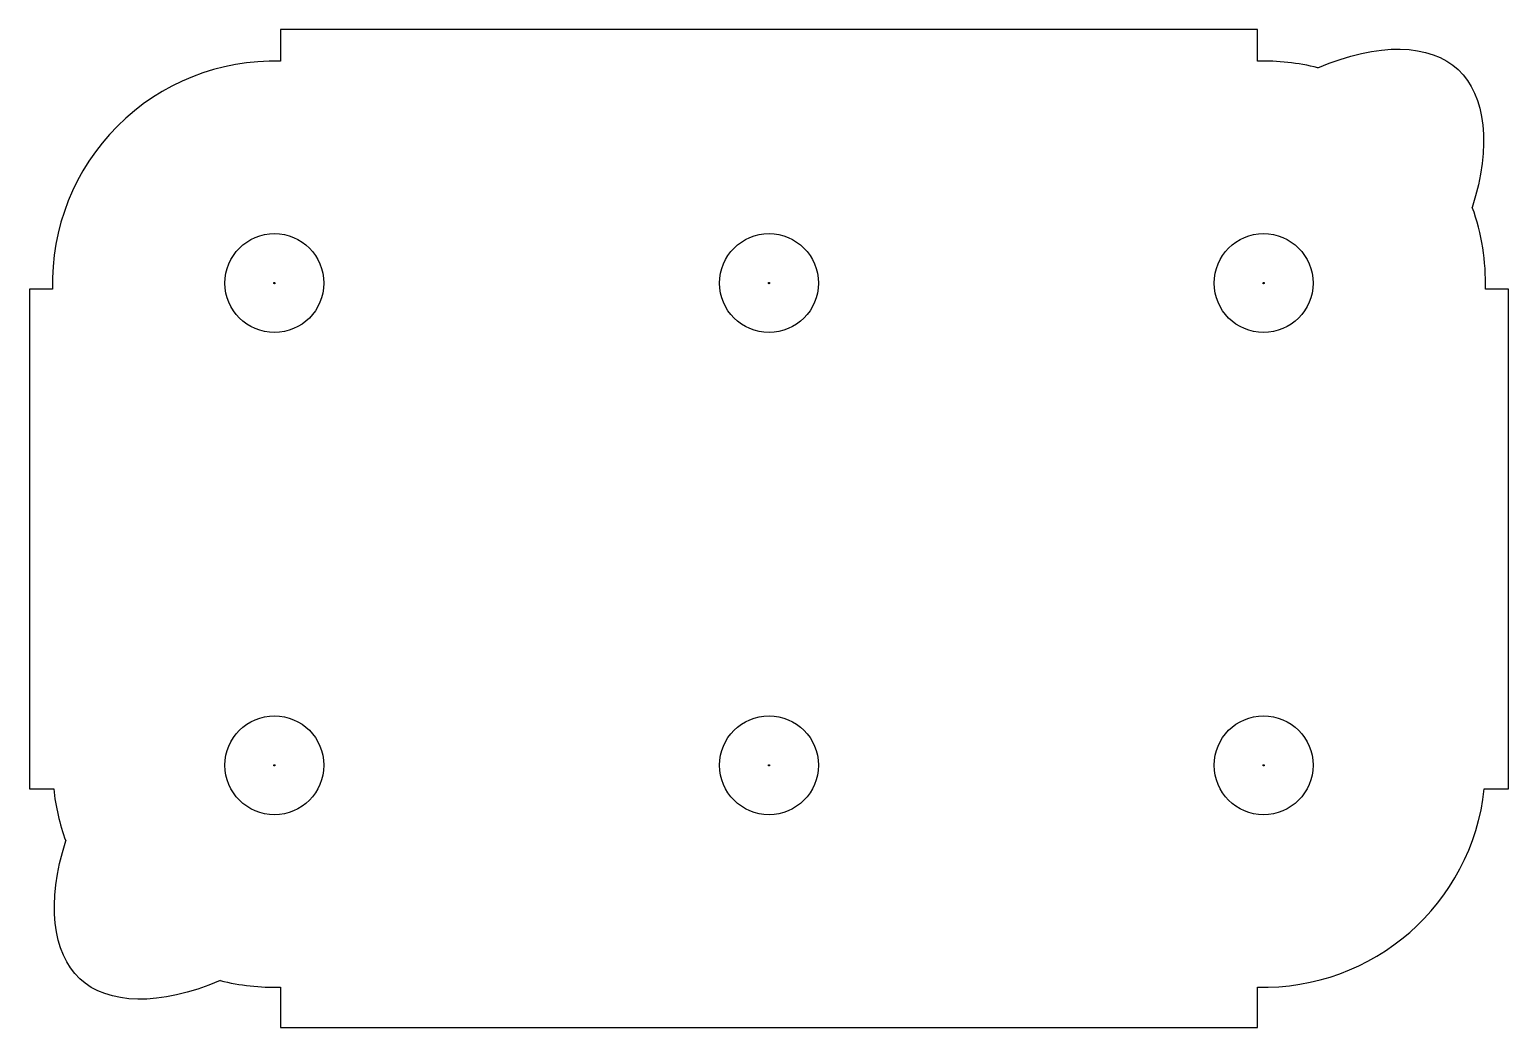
# Model space of a CAD drawing. Header units: millimetres. Extents: x -60 to 60, y -40 to 40.
import ezdxf

# ---------------------------------------------------------------- set-up
doc = ezdxf.new("R2010")
doc.units = ezdxf.units.MM

# ---------------------------------------------------------------- blocks, each defined once
blk = doc.blocks.new('*U3')
blk.add_circle((0, 0), 4)
blk = doc.blocks.new('*U4')
at = {"color": 0, "linetype": 'ByBlock', "lineweight": -2, "transparency": 16777216}
for p in [(0, 0), (40, 0), (80, 0), (0, -39), (40, -39), (80, -39)]:
    blk.add_blockref('*U3', p, dxfattribs=at)

msp = doc.modelspace()

# ---------------------------------------------------------------- linework, layer by layer
for points in [[(44.39, 37.26, 0.068826), (39.5, 37.79), (39.5, 40.35), (-39.5, 40.35), (-39.5, 37.79, 0.430629), (-57.94, 19.35), (-59.8, 19.35), (-59.8, -21.05), (-57.85, -21.05, 0.060516), (-56.88, -25.27)], [(-44.39, -36.56, 0.068826), (-39.5, -37.09), (-39.5, -40.35), (39.5, -40.35), (39.5, -37.09, 0.391493), (57.85, -21.05), (59.8, -21.05), (59.8, 19.35), (57.94, 19.35, 0.094196), (56.88, 25.97)]]:
    msp.add_lwpolyline(points, format="xyb")
for centre in [(-40, 19.85), (0, 19.85), (40, 19.85), (-40, -19.15), (0, -19.15), (40, -19.15)]:
    msp.add_circle(centre, 0.05)
for points, knots in [([(44.39, 37.26), (49.28, 39.36), (53.49, 39.22), (55.74, 37.11), (57.94, 35.05), (58.45, 30.94), (56.88, 25.97)], [-0.832237, -0.832237, -0.832237, -0.832237, 0.008973, 0.008973, 0.008973, 0.832237, 0.832237, 0.832237, 0.832237]), ([(-44.39, -36.56), (-49.28, -38.66), (-53.49, -38.52), (-55.74, -36.41), (-57.94, -34.35), (-58.45, -30.24), (-56.88, -25.27)], [-3.973829, -3.973829, -3.973829, -3.973829, -3.13262, -3.13262, -3.13262, -2.309356, -2.309356, -2.309356, -2.309356])]:
    msp.add_open_spline(points, degree=3, knots=knots)

# ---------------------------------------------------------------- block references
msp.add_blockref('*U4', (-40, 19.85))

doc.saveas('drawing.dxf')
